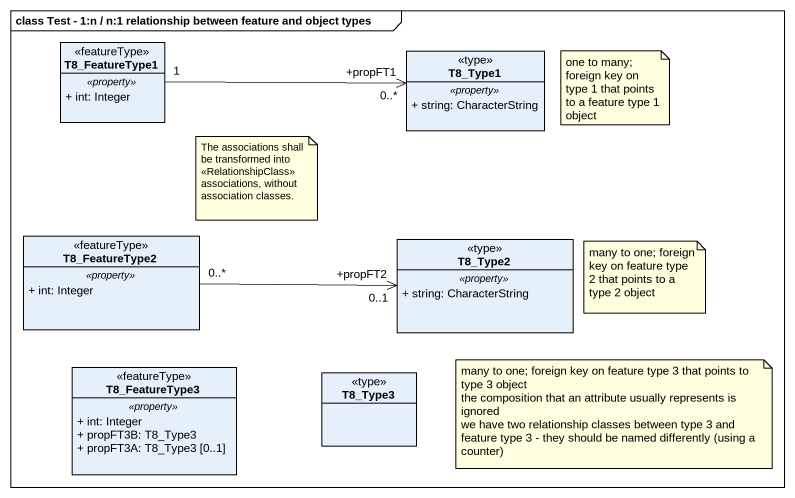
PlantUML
@startuml
mainframe class Test - 1:n / n:1 relationship between feature and object types
hide circle
hide empty members
skinparam classAttributeIconSize 0
class T8_FeatureType1 <<featureType>> {
  .. <<property>> ..
  + int: Integer
}
class T8_Type1 <<type>> {
  .. <<property>> ..
  + string: CharacterString
}
class T8_FeatureType2 <<featureType>> {
  .. <<property>> ..
  + int: Integer
}
class T8_Type2 <<type>> {
  .. <<property>> ..
  + string: CharacterString
}
class T8_FeatureType3 <<featureType>> {
  .. <<property>> ..
  + int: Integer
  + propFT3B: T8_Type3
  + propFT3A: T8_Type3 [0..1]
}
class T8_Type3 <<type>>
T8_FeatureType1 "1" -right-> "+propFT1\n0..*" T8_Type1
T8_FeatureType2 "0..*" -right-> "+propFT2\n0..1" T8_Type2
note as N1
  one to many; foreign key on type 1 that points to a feature type 1 object
end note
note as N2
  The associations shall be transformed into <<RelationshipClass>> associations, without association classes.
end note
note as N3
  many to one; foreign key on feature type 2 that points to a type 2 object
end note
note as N4
  many to one; foreign key on feature type 3 that points to type 3 object
  the composition that an attribute usually represents is ignored
  we have two relationship classes between type 3 and feature type 3 - they should be named differently (using a counter)
end note
@enduml
